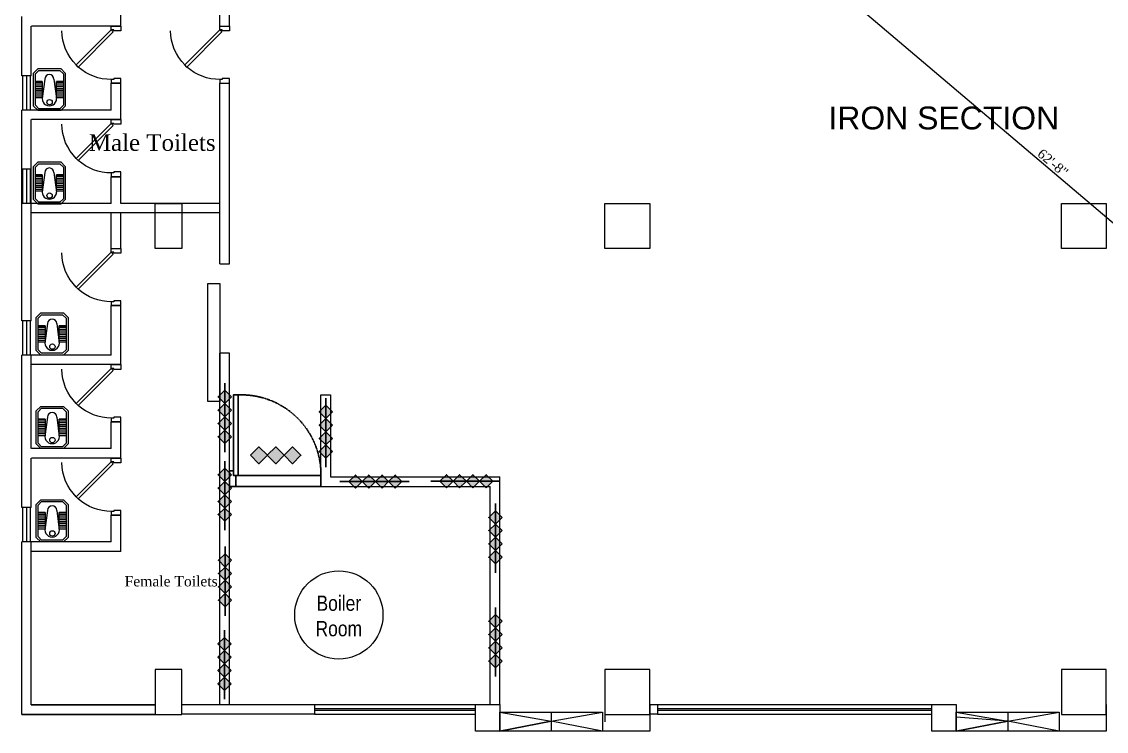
# Model space of a CAD drawing. Header units: inches. Extents: x -98933 to 1585249, y -3352739 to 192771.
# Drawn here: x 33183 to 33752, y 49784 to 50157 of the extents above; entities that cross this region are included whole.
import ezdxf

# ---------------------------------------------------------------- set-up
doc = ezdxf.new("R2010")
doc.units = ezdxf.units.IN
doc.header["$MEASUREMENT"] = 0
doc.header["$PDMODE"] = 35
doc.linetypes.add('DASH', pattern=[0.35, 0.25, -0.1])
doc.layers.get('0').update_dxf_attribs({"lineweight": 0})
doc.layers.get('Defpoints').update_dxf_attribs({"lineweight": 0})
doc.layers.add('bp door', color=40, linetype='Continuous')
doc.layers.add('fire rated wall', color=7, linetype='Continuous')
for name, color, linetype, lineweight in [('coloum', 220, 'Continuous', 0), ('COLUMN-2', 102, 'Continuous', 0), ('DIM_WORKING', 7, 'Continuous', 0), ('DOOR', 222, 'Continuous', 0), ('EPTPP7', 6, 'Continuous', 0), ('FURNITURE', 144, 'Continuous', 0), ('illustr-TOILET FIXTURE', 252, 'Continuous', 0), ('Layer1', 134, 'Continuous', 0), ('PROJ NAME', 7, 'Continuous', 0), ('TEX', 7, 'Continuous', 0), ('wall', 7, 'Continuous', 0), ('WALL (I)', 7, 'Continuous', 0), ('window', 140, 'Continuous', 0)]:
    doc.layers.add(name, color=color, linetype=linetype, lineweight=lineweight)
doc.styles.add('ARIAL', font='times.ttf')
doc.styles.add('REG', font='times.ttf')
doc.styles.add('style1', font='arial.ttf')
doc.styles.add('Verdana', font='verdana.ttf')
doc.dimstyles.new('Dim-Pres', dxfattribs={"dimtxt": 5.5, "dimasz": 2, "dimexe": 1.5, "dimexo": 1.5, "dimgap": 1, "dimtad": 3, "dimdec": 0, "dimzin": 3, "dimdsep": 46, "dimlunit": 4, "dimtxsty": 'REG', "dimblk": 'point', "dimcen": 2, "dimclrd": 256, "dimclre": 256, "dimclrt": 7, "dimadec": 0, "dimazin": 0, "dimtfac": 0.75, "dimtdec": 0, "dimtmove": 1, "dimatfit": 3, "dimldrblk": 'point', "dimfxl": 0, "dimtolj": 1, "dimtzin": 0, "dimlwd": -1, "dimlwe": -1, "dimarcsym": 1})

# ---------------------------------------------------------------- blocks, each defined once
blk = doc.blocks.new('30 door')
at = {"layer": 'DOOR', "color": 7}
blk.add_lwpolyline([(-5, 28), (-5, 30), (0, 30), (0, 27.5), (-3.75, 27.5), (-3.75, 28), (-5, 28, 0.181643), (-22.32, 21.45), (-23.38, 20.38), (-5, 2), (-5, 0), (0, 0), (0, 2.5), (-3.75, 2.5), (-3.75, 2), (-5, 2), (-3.94, 3.06), (-22.32, 21.45), (-23.38, 20.38, 0.194724), (-31, 2.42, 0.196084)], format="xyb", dxfattribs=at)
blk = doc.blocks.new('HGJGHJ')
at = {"layer": 'FURNITURE', "linetype": 'Continuous'}
for p, q in [((30654.36, 4929.01), (30651.96, 4926.61)), ((30654.76, 4928.05), (30652.92, 4926.21)), ((30654.36, 4929.01), (30671.65, 4929.01)), ((30654.76, 4928.05), (30671.25, 4928.05)), ((30658.68, 4928.05), (30667.33, 4928.05)), ((30658.68, 4924.45), (30658.68, 4928.05)), ((30658.68, 4928.05), (30658.68, 4924.45)), ((30659.64, 4928.05), (30659.64, 4924.45)), ((30660.6, 4928.05), (30660.6, 4924.45)), ((30661.56, 4928.05), (30661.56, 4924.45)), ((30662.52, 4928.05), (30662.52, 4924.45)), ((30663.48, 4928.05), (30663.48, 4924.45)), ((30664.44, 4928.05), (30664.44, 4924.45)), ((30665.4, 4928.05), (30665.4, 4924.45)), ((30666.37, 4928.05), (30666.37, 4924.45)), ((30667.33, 4928.05), (30667.33, 4924.45)), ((30671.25, 4928.05), (30673.09, 4926.21)), ((30671.65, 4929.01), (30674.05, 4926.61)), ((30651.96, 4914.79), (30651.96, 4926.61)), ((30652.92, 4915.19), (30652.92, 4926.21)), ((30657.53, 4923.08), (30667.73, 4924.46)), ((30667.33, 4924.45), (30658.68, 4924.45)), ((30673.09, 4926.21), (30673.09, 4915.19)), ((30674.05, 4926.61), (30674.05, 4914.79)), ((30657.53, 4918.27), (30667.73, 4916.93)), ((30658.68, 4916.95), (30667.33, 4916.95)), ((30658.68, 4913.35), (30658.68, 4916.95)), ((30658.68, 4916.95), (30658.68, 4913.35)), ((30659.64, 4916.95), (30659.64, 4913.35)), ((30660.6, 4916.95), (30660.6, 4913.35)), ((30661.56, 4916.95), (30661.56, 4913.35)), ((30662.52, 4916.95), (30662.52, 4913.35)), ((30663.48, 4916.95), (30663.48, 4913.35)), ((30664.44, 4916.95), (30664.44, 4913.35)), ((30665.4, 4916.95), (30665.4, 4913.35)), ((30666.37, 4916.95), (30666.37, 4913.35)), ((30667.33, 4916.95), (30667.33, 4913.35)), ((30654.36, 4912.39), (30651.96, 4914.79)), ((30654.76, 4913.35), (30652.92, 4915.19)), ((30671.65, 4912.39), (30654.36, 4912.39)), ((30671.25, 4913.35), (30654.76, 4913.35)), ((30667.33, 4913.35), (30658.68, 4913.35)), ((30673.09, 4915.19), (30671.25, 4913.35)), ((30674.05, 4914.79), (30671.65, 4912.39))]:
    blk.add_line(p, q, dxfattribs=at)
blk.add_circle((30669.61, 4920.81), 1.4, dxfattribs=at)
for centre, radius, start, end in [((30657.53, 4920.68), 2.4, 90, 270), ((30667.74, 4920.7), 3.77, 269.8864, 90.1136)]:
    blk.add_arc(centre, radius, start, end, dxfattribs=at)
blk = doc.blocks.new('gdg')
at = {"layer": 'fire rated wall'}
h = blk.add_hatch(color=1, dxfattribs=at)
h.dxf.hatch_style = 1
h.paths.add_polyline_path([(9432288.4, -5613575.8), (9432298.7, -5613586.1), (9432309, -5613575.8)])
h.paths.add_polyline_path([(9432309, -5613575.8), (9432298.7, -5613565.5), (9432288.4, -5613575.8)])
h.paths.add_polyline_path([(9432309, -5613575.8), (9432329.7, -5613575.8), (9432319.3, -5613565.5)])
h.paths.add_polyline_path([(9432309, -5613575.8), (9432319.3, -5613586.1), (9432329.7, -5613575.8)])
h = blk.add_hatch(color=1, dxfattribs=at)
h.dxf.hatch_style = 1
h.paths.add_polyline_path([(9432329.7, -5613575.8), (9432340, -5613586.1), (9432350.3, -5613575.8)])
h.paths.add_polyline_path([(9432350.3, -5613575.8), (9432340, -5613565.5), (9432329.7, -5613575.8)])
h.paths.add_polyline_path([(9432350.3, -5613575.8), (9432371, -5613575.8), (9432360.7, -5613565.5)])
h.paths.add_polyline_path([(9432350.3, -5613575.8), (9432360.7, -5613586.1), (9432371, -5613575.8)])
at = {"layer": 'fire rated wall', "color": 1, "elevation": 0}
for points in [[(9432298.7, -5613586.1), (9432309, -5613575.8), (9432298.7, -5613565.5), (9432288.4, -5613575.8)], [(9432319.3, -5613586.1), (9432329.7, -5613575.8), (9432319.3, -5613565.5), (9432309, -5613575.8)], [(9432340, -5613586.1), (9432350.3, -5613575.8), (9432340, -5613565.5), (9432329.7, -5613575.8)], [(9432360.7, -5613586.1), (9432371, -5613575.8), (9432360.7, -5613565.5), (9432350.3, -5613575.8)]]:
    blk.add_lwpolyline(points, close=True, dxfattribs=at)
blk.add_lwpolyline([(9432274.6, -5613575.8), (9432382, -5613575.8)], dxfattribs=at)
blk = doc.blocks.new('dot')
at = {"color": 4}
for p, q in [((-1.5, 0), (1.5, 0)), ((0, 1.5), (0, -1.5))]:
    blk.add_line(p, q, dxfattribs=at)
at = {"color": 6, "const_width": 0.5}
blk.add_lwpolyline([(-0.25, 0, 1), (0.25, 0, 1)], format="xyb", close=True, dxfattribs=at)
blk = doc.blocks.new('point')
blk.add_blockref('dot', (0, 0))
blk = doc.blocks.new('*D553')
at = {"layer": 'Defpoints', "color": 0, "ltscale": 30, "transparency": 16777216}
for p in [(33417.7, 50303.16), (34008.13, 49836.81), (33991.2, 49816.84)]:
    blk.add_point(p, dxfattribs=at)
at = {"layer": 'Layer1', "ltscale": 30, "transparency": 16777216}
for p, q in [((33432.04, 50320.08), (33435.6, 50324.27)), ((33436.15, 50321.83), (34006.6, 49838.1)), ((34005.54, 49833.76), (34009.1, 49837.95))]:
    blk.add_line(p, q, dxfattribs=at)
at = {"layer": 'Layer1', "ltscale": 30, "transparency": 16777216, "xscale": 2, "yscale": 2, "zscale": 2}
for p, rotation in [((33434.63, 50323.13), 139.7027351278802), ((34008.13, 49836.81), 319.7027351278802)]:
    blk.add_blockref('point', p, dxfattribs=dict(at, rotation=rotation))
at = {"layer": 'Layer1', "color": 7, "ltscale": 30, "transparency": 16777216, "insert": (33723.67, 50082.67), "char_height": 5, "attachment_point": 5, "rotation": 319.7027, "style": 'REG'}
blk.add_mtext('\\A1;62\'-8"', dxfattribs=at)

msp = doc.modelspace()

# ---------------------------------------------------------------- hatches: boundary and pattern name
at = {"ltscale": 100000}
h = msp.add_hatch(color=1, dxfattribs=at)
h.paths.add_polyline_path([(33320.4, 49929.29), (33315.97, 49933.71), (33311.57, 49929.3), (33311.59, 49929.29), (33311.57, 49929.27), (33315.98, 49924.86)])
h.paths.add_polyline_path([(33307.16, 49933.71), (33302.74, 49929.28), (33307.16, 49924.86), (33311.57, 49929.27), (33311.55, 49929.28), (33311.57, 49929.3)])
h = msp.add_hatch(color=1, dxfattribs=at)
h.paths.add_polyline_path([(33329.21, 49929.29), (33324.79, 49933.71), (33320.38, 49929.3), (33320.4, 49929.29), (33320.38, 49929.27), (33324.79, 49924.86)])
h.paths.add_polyline_path([(33315.97, 49933.71), (33311.55, 49929.28), (33315.98, 49924.86), (33320.38, 49929.27), (33320.37, 49929.28), (33320.38, 49929.3)])

# ---------------------------------------------------------------- linework, layer by layer
at = {"layer": 'bp door', "color": 1, "linetype": 'DASH'}
for p, q in [((33294.99, 49918.7), (33339.7, 49918.7)), ((33339.7, 49918.7), (33339.7, 49912.94)), ((33294.99, 49912.94), (33339.7, 49912.94))]:
    msp.add_line(p, q, dxfattribs=at)
at = {"layer": 'bp door', "color": 1}
for points in [[(33296.22, 49960.94), (33293.75, 49960.94), (33293.75, 49918.7), (33296.22, 49918.7)], [(33302.74, 49929.28), (33307.16, 49924.86), (33311.59, 49929.29), (33307.16, 49933.71)], [(33311.55, 49929.28), (33315.98, 49924.86), (33320.4, 49929.29), (33315.97, 49933.71)], [(33311.55, 49929.28), (33315.98, 49924.86), (33320.4, 49929.29), (33315.97, 49933.71)], [(33320.37, 49929.28), (33324.79, 49924.86), (33329.21, 49929.29), (33324.79, 49933.71)], [(33294.99, 49918.7), (33293.75, 49918.7), (33293.75, 49921.17), (33291.7, 49921.17), (33291.7, 49912.94), (33294.99, 49912.94)]]:
    msp.add_lwpolyline(points, close=True, dxfattribs=at)
at = {"layer": 'bp door', "color": 1, "linetype": 'DASH'}
msp.add_arc((33297.91, 49919.19), 41.79, 359.3284, 92.3206, dxfattribs=at)
at = {"layer": 'COLUMN-2', "color": 7}
for points in [[(33252.7, 50061.34), (33266.7, 50061.34), (33266.7, 50037.84), (33252.7, 50037.84)], [(33488.7, 50061.34), (33512.2, 50061.34), (33512.2, 50037.84), (33488.7, 50037.84)], [(33728.2, 50061.34), (33751.7, 50061.34), (33751.7, 50037.84), (33728.2, 50037.84)], [(33252.7, 49793.34), (33266.7, 49793.34), (33266.7, 49816.84), (33252.7, 49816.84)], [(33488.7, 49793.34), (33512.2, 49793.34), (33512.2, 49816.84), (33488.7, 49816.84)], [(33728.2, 49793.34), (33751.7, 49793.34), (33751.7, 49816.84), (33728.2, 49816.84)]]:
    msp.add_lwpolyline(points, close=True, dxfattribs=at)
at = {"layer": 'DIM_WORKING', "color": 7, "ltscale": 30}
for p, q in [((33286.7, 50029.71), (33291.7, 50029.71)), ((33339.7, 49918.7), (33339.7, 49960.94)), ((33339.7, 49960.94), (33344.7, 49960.94)), ((33344.7, 49960.94), (33344.7, 49917.94)), ((33488.7, 49793.49), (33488.7, 49789.49)), ((33512.2, 49798.49), (33512.2, 49784.49)), ((33751.7, 49798.49), (33751.7, 49784.49))]:
    msp.add_line(p, q, dxfattribs=at)
for points in [[(33339.7, 49912.94), (33428.45, 49912.94)], [(33344.7, 49917.94), (33428.45, 49917.94)], [(33428.45, 49917.94), (33433.45, 49917.94)], [(33428.45, 49798.49), (33428.45, 49912.94)], [(33433.45, 49798.49), (33433.45, 49917.94)]]:
    msp.add_lwpolyline(points, dxfattribs=at)
for points in [[(33433.45, 49784.49), (33420.7, 49784.49), (33420.7, 49798.49), (33433.45, 49798.49)], [(33672.95, 49784.49), (33660.2, 49784.49), (33660.2, 49798.49), (33672.95, 49798.49)]]:
    msp.add_lwpolyline(points, close=True, dxfattribs=at)
msp.add_circle((33349.06, 49845.51), 23.15, dxfattribs=at)
at = {"layer": 'EPTPP7', "color": 7, "ltscale": 30}
for p, q in [((33433.45, 49794.49), (33460.45, 49789.83)), ((33460.45, 49794.49), (33460.45, 49784.49)), ((33460.45, 49789.83), (33487.45, 49794.49)), ((33672.95, 49794.49), (33699.95, 49789.83)), ((33699.95, 49794.49), (33699.95, 49784.49)), ((33699.95, 49789.83), (33726.95, 49794.49)), ((33460.45, 49789.83), (33433.45, 49784.49)), ((33433.45, 49784.49), (33460.45, 49789.83)), ((33487.45, 49784.49), (33460.45, 49789.83)), ((33699.95, 49789.83), (33672.95, 49791.99)), ((33699.95, 49789.83), (33672.95, 49784.49)), ((33672.95, 49784.49), (33699.95, 49789.83)), ((33726.95, 49784.49), (33699.95, 49789.83))]:
    msp.add_line(p, q, dxfattribs=at)
for points in [[(33433.45, 49794.49), (33487.45, 49794.49), (33487.45, 49784.49), (33433.45, 49784.49), (33433.45, 49794.49)], [(33672.95, 49794.49), (33726.95, 49794.49), (33726.95, 49784.49), (33672.95, 49784.49), (33672.95, 49794.49)]]:
    msp.add_lwpolyline(points, dxfattribs=at)
at = {"layer": 'Layer1', "color": 7, "ltscale": 30}
for p, q in [((33286.7, 50154.4), (33291.7, 50154.4)), ((33286.7, 50124.4), (33291.7, 50124.4)), ((33229.7, 50037.84), (33229.7, 50056.4)), ((33234.7, 50037.84), (33234.7, 50056.4))]:
    msp.add_line(p, q, dxfattribs=at)
msp.add_lwpolyline([(33286.7, 49957.58), (33280.43, 49957.58), (33280.43, 50019.42), (33286.7, 50019.42)], close=True, dxfattribs=at)
at = {"layer": 'WALL (I)', "color": 7, "ltscale": 30}
for p, q in [((33286.7, 50154.4), (33286.7, 50203.4)), ((33291.7, 50154.4), (33291.7, 50203.4)), ((33234.7, 50154.4), (33234.7, 50173.4)), ((33182.7, 50128.4), (33182.7, 50159.4)), ((33187.7, 50128.4), (33187.7, 50154.4)), ((33234.7, 50154.4), (33187.88, 50154.4)), ((33187.7, 50128.4), (33182.7, 50128.4)), ((33229.7, 50110.4), (33229.7, 50124.4)), ((33234.7, 50124.4), (33229.7, 50124.4)), ((33234.7, 50105.4), (33234.7, 50124.4)), ((33286.7, 50061.4), (33286.7, 50124.4)), ((33291.7, 50031.16), (33291.7, 50124.4)), ((33229.7, 50110.4), (33182.7, 50110.4)), ((33182.7, 50079.4), (33182.7, 50110.4)), ((33187.7, 50079.4), (33187.7, 50105.4)), ((33234.7, 50105.4), (33187.88, 50105.4)), ((33182.7, 49999.84), (33182.7, 50091.84)), ((33187.7, 49999.84), (33187.7, 50091.84)), ((33286.7, 50042.84), (33286.7, 50086.84)), ((33187.7, 50079.4), (33182.7, 50079.4)), ((33229.7, 50061.4), (33229.7, 50075.4)), ((33234.7, 50075.4), (33229.7, 50075.4)), ((33234.7, 50061.4), (33234.7, 50075.4)), ((33229.7, 50061.4), (33182.7, 50061.4)), ((33229.7, 50061.4), (33182.7, 50061.4)), ((33229.7, 50061.4), (33187.7, 50061.4)), ((33286.7, 50061.4), (33234.7, 50061.4)), ((33234.7, 50056.4), (33187.88, 50056.4)), ((33286.7, 50056.4), (33187.88, 50056.4)), ((33286.7, 50029.71), (33286.7, 50050.15)), ((33291.7, 50029.71), (33291.7, 50050.8)), ((33187.7, 49999.84), (33187.7, 50037.84)), ((33234.7, 50007.85), (33229.7, 50007.85)), ((33229.7, 49981.84), (33229.7, 50007.85)), ((33234.7, 49976.84), (33234.7, 50007.85)), ((33187.7, 49999.84), (33182.7, 49999.84)), ((33229.7, 49981.84), (33182.7, 49981.84)), ((33182.7, 49901.84), (33182.7, 49981.84)), ((33187.7, 49932.84), (33187.7, 49981.84)), ((33291.7, 49982.89), (33286.7, 49982.89)), ((33286.7, 49798.49), (33286.7, 49982.89)), ((33291.7, 49798.49), (33291.7, 49982.89)), ((33234.7, 49976.84), (33187.88, 49976.84)), ((33229.7, 49932.84), (33229.7, 49946.84)), ((33234.7, 49946.84), (33229.7, 49946.84)), ((33234.7, 49927.84), (33234.7, 49946.84)), ((33229.7, 49932.84), (33187.88, 49932.84)), ((33187.7, 49901.84), (33187.7, 49927.84)), ((33234.7, 49927.84), (33187.88, 49927.84)), ((33339.7, 49912.94), (33339.7, 49917.94)), ((33187.7, 49901.84), (33182.7, 49901.84)), ((33229.7, 49883.84), (33229.7, 49897.84)), ((33234.7, 49897.84), (33229.7, 49897.84)), ((33234.7, 49878.84), (33234.7, 49897.84)), ((33229.7, 49883.84), (33182.7, 49883.84)), ((33182.7, 49793.34), (33182.7, 49883.84)), ((33187.7, 49798.34), (33187.7, 49883.84)), ((33234.7, 49878.84), (33187.88, 49878.84)), ((33182.7, 49793.49), (33252.7, 49793.49)), ((33182.7, 49793.34), (33252.7, 49793.34)), ((33187.7, 49798.49), (33252.7, 49798.49)), ((33187.7, 49798.34), (33252.7, 49798.34)), ((33266.7, 49798.49), (33336.32, 49798.49)), ((33336.32, 49793.49), (33266.7, 49793.49)), ((33336.32, 49798.49), (33336.32, 49793.49)), ((33420.7, 49784.49), (33420.7, 49798.49)), ((33420.7, 49798.49), (33425.7, 49798.49)), ((33512.2, 49798.49), (33516.2, 49798.49)), ((33516.2, 49793.49), (33512.2, 49793.49)), ((33516.2, 49798.49), (33516.2, 49793.49)), ((33660.2, 49784.49), (33660.2, 49798.49)), ((33660.2, 49798.49), (33665.2, 49798.49)), ((33512.2, 49784.49), (33420.7, 49784.49)), ((33488.7, 49784.49), (33433.45, 49784.49)), ((33751.7, 49784.49), (33660.2, 49784.49)), ((33728.2, 49784.49), (33672.95, 49784.49))]:
    msp.add_line(p, q, dxfattribs=at)
at = {"layer": 'window', "color": 7, "ltscale": 30}
for p, q in [((33183.2, 50128.4), (33183.2, 50110.4)), ((33185.2, 50128.4), (33185.2, 50110.4)), ((33187.2, 50128.4), (33187.2, 50110.4)), ((33183.2, 50079.4), (33183.2, 50061.4)), ((33185.2, 50079.4), (33185.2, 50061.4)), ((33187.2, 50079.4), (33187.2, 50061.4)), ((33183.2, 49999.84), (33183.2, 49981.84)), ((33185.2, 49999.84), (33185.2, 49981.84)), ((33187.2, 49999.84), (33187.2, 49981.84)), ((33183.2, 49901.84), (33183.2, 49883.84)), ((33185.2, 49901.84), (33185.2, 49883.84)), ((33187.2, 49901.84), (33187.2, 49883.84)), ((33336.32, 49798.49), (33420.7, 49798.49)), ((33336.32, 49796.49), (33420.7, 49796.49)), ((33336.32, 49795.49), (33420.7, 49795.49)), ((33336.32, 49793.49), (33420.7, 49793.49)), ((33516.2, 49798.49), (33660.2, 49798.49)), ((33516.2, 49796.49), (33660.2, 49796.49)), ((33516.2, 49795.49), (33660.2, 49795.49)), ((33516.2, 49793.49), (33660.2, 49793.49))]:
    msp.add_line(p, q, dxfattribs=at)

# ---------------------------------------------------------------- block references
at = {"layer": 'fire rated wall', "xscale": 0.337233673868468, "yscale": 0.337233673868468, "zscale": 0.3372336738626473, "rotation": 90}
for p in [(-1859797.55, -3130949.76), (-1859744.54, -3130957.53), (-1859797.55, -3130990.6), (-1859655.58, -3131012.93), (-1859797.42, -3131035.47), (-1859655.58, -3131067.43), (-1859797.7, -3131079.35)]:
    msp.add_blockref('gdg', p, dxfattribs=at)
at = {"layer": 'fire rated wall', "xscale": 0.3372336738611921, "yscale": 0.337233673868468, "zscale": 0.3372336738626473}
for p in [(-3147530.95, 1943002.24), (-3147483.23, 1943002.42)]:
    msp.add_blockref('gdg', p, dxfattribs=at)
at = {"layer": 'illustr-TOILET FIXTURE', "color": 7, "rotation": 270}
for p in [(28276.54, 80784.12), (28276.54, 80735.12), (28277.98, 80655.89), (28277.98, 80606.89), (28277.98, 80557.89)]:
    msp.add_blockref('HGJGHJ', p, dxfattribs=at)
at = {"layer": 'wall', "color": 7, "xscale": -1, "rotation": 180}
for p in [(33234.7, 50154.4), (33291.7, 50154.4), (33234.7, 50105.4), (33234.7, 50037.84), (33234.7, 49976.84), (33234.7, 49927.84)]:
    msp.add_blockref('30 door', p, dxfattribs=at)

# ---------------------------------------------------------------- texts
at = {"layer": 'coloum', "color": 7, "lineweight": 13, "insert": (33666.42, 50112.24), "char_height": 12, "width": 259.1873, "attachment_point": 2, "style": 'style1'}
msp.add_mtext('IRON SECTION', dxfattribs=at)
at = {"layer": 'PROJ NAME', "color": 7, "style": 'ARIAL'}
for s, height, p in [('Male Toilets', 8.6663, (33217.91, 50088.99)), ('Female Toilets', 5.4164, (33236.69, 49860.5))]:
    msp.add_text(s, height=height, dxfattribs=at).set_placement(p)
at = {"layer": 'TEX', "color": 7, "lineweight": 0, "ltscale": 5, "transparency": 33554687, "insert": (33349.06, 49834.24), "char_height": 8, "width": 99.062, "attachment_point": 8, "style": 'Verdana'}
msp.add_mtext('{\\fArial Narrow|b0|i0|c0|p34;\\C5;Boiler\\PRoom}', dxfattribs=at)

# ---------------------------------------------------------------- dimensions: what is measured, and where the dimension line sits
at = {"layer": 'Layer1', "color": 1, "ltscale": 30}
dim = msp.add_aligned_dim(p1=(33417.7, 50303.16), p2=(33991.2, 49816.84), distance=26.18, dimstyle='Dim-Pres', override={"dimtxt": 5, "dimfxl": 4, "dimfxlon": 1}, dxfattribs=at)
dim.commit()
dim.dimension.update_dxf_attribs({"geometry": '*D553', "text_midpoint": (33723.67, 50082.67)})

doc.saveas('drawing.dxf')
